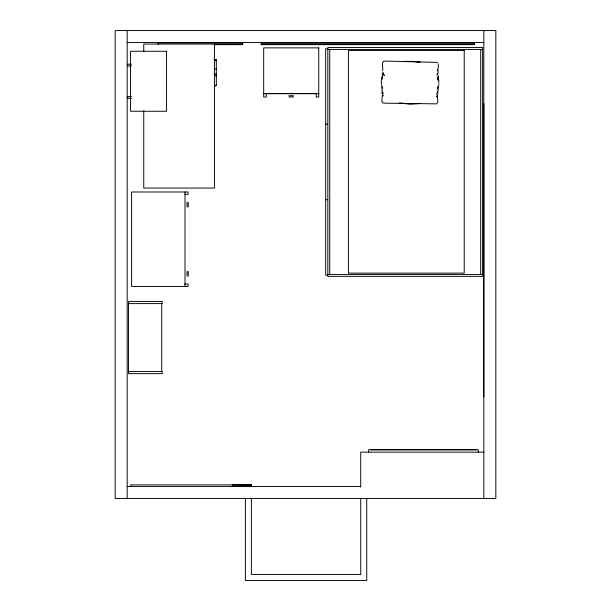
<?xml version="1.0" encoding="UTF-8"?>
<svg xmlns="http://www.w3.org/2000/svg" width="611" height="611" viewBox="0 0 611 611"><rect width="100%" height="100%" fill="white"/><g stroke="black" fill="none" stroke-linecap="round" stroke-linejoin="round"><path stroke-width="0.92" d="M232.356 486.44L232.356 484.76L251.388 484.76L251.388 486.44M251.388 484.997L232.356 484.76M438.385 75.695L437.827 80.125L437.782 76.803L438.774 80.278L438.782 83.111M382.035 86.899L381.982 90.894L383.265 93.62M382.257 73.282L382.501 79.079L382.455 77.559M437.72 70.792L438.415 66.362L438.125 63.681M382.265 70.868L382.371 70.357M438.706 84.937L438.874 84.219M437.69 89.168L438.66 85.754M381.982 77.635L382.356 76.383M436.926 75.229L437.331 73.893M382.02 77.452L381.317 80.461L381.409 83.86M382.448 91.413L381.921 93.3L383.089 95.95L382.471 94.445L381.776 100.731L382.692 102.831L384.823 103.198L436.903 103.855L437.835 101.785L437.339 95.476L436.728 96.958L437.812 94.873M437.537 74.481L438.27 71.93L437.56 69.868M436.621 94.629L437.224 93.04M437.331 93.43L438.156 90.596L437.751 86.533M403.833 61.39L413.998 61.383L420.177 62.009L411.234 61.451M127.18 42.549L483.82 42.549M158.134 42.938L242.72 42.938M261.202 42.946L474.342 42.946M242.72 44.076L143.753 44.053L143.753 51.683M261.202 44.076L474.342 44.076M214.209 44.649L242.72 44.649L242.72 42.556M327.824 48.712L325.663 48.712L325.663 275.156L327.824 275.156M327.824 49.438L482.629 49.438M213.888 59.45L216.317 59.45L216.317 84.654A1.199 1.199 0 0 1 215.118 85.853L215.118 85.41M214.537 59.695L216.317 59.695M214.537 59.931L216.317 59.931M214.537 60.649L216.317 60.649M131.502 64.155L127.791 64.155L127.791 65.957L131.502 65.957M214.537 69.051L216.317 69.051M214.537 73.855L216.317 73.855M263.685 93.704L318.743 93.704M288.812 95.744L293.616 95.744M131.502 96.553L127.791 96.553L127.791 98.356L131.502 98.356M288.812 96.943L293.616 96.943M483.82 103.71L483.82 396.707M325.663 124.193L327.824 124.193M184.759 194.39L188.119 194.39L188.119 191.991L131.602 191.991L131.602 286.437L188.119 286.437L188.119 284.031L184.759 284.031M325.663 199.675L327.824 199.675M327.824 274.438L482.629 274.438M128.501 303.598L162.221 303.598L162.221 301.437L128.501 301.437L128.501 373.634L162.221 373.634L162.221 371.473L128.501 371.473M483.82 452.148L360.734 452.148L360.734 487.104M232.356 484.874L130.785 484.874L130.785 486.44M232.356 486.081L251.388 486.081M127.18 486.44L360.734 486.44M437.499 62.406L385.381 61.085L383.28 61.383L382.356 63.445L382.853 69.753M213.919 73.855L216.317 76.253M382.982 73.45L384.227 75.672L382.96 72.19M381.447 84.669L382.356 88.129M437.209 91.78L437.812 93.788M483.82 30.55L483.82 498.439M480.704 49.438L480.704 274.438M478.306 452.148L478.306 449.749L368.624 449.749L368.624 452.148M476.145 449.749L370.778 449.749M474.342 42.549L474.342 44.649L261.202 44.649L261.202 42.549M366.737 498.439L366.737 580.45L245.385 580.45L245.385 498.439M360.734 498.439L360.734 574.447L251.388 574.447L251.388 498.439M329.741 49.438L329.741 274.438M214.43 44.053L214.43 188.058L143.753 188.058L143.753 110.812M188.241 202.195L188.241 206.992M188.241 271.437L188.241 276.233M187.042 202.195L187.042 206.992M187.042 271.437L187.042 276.233M185.003 191.991L185.003 286.437M161.739 303.598L161.739 371.473M158.134 42.556L158.134 44.32M127.18 30.55L127.18 498.439M216.317 84.654A1.497 1.497 0 0 1 214.851 85.853M420.589 103.526L409.905 103.992L399.159 103.122L409.874 103.809L420.589 103.526M495.827 30.55L115.174 30.55L115.174 498.439L495.827 498.439L495.827 30.55M482.629 47.513L327.824 47.513L327.824 276.355L482.629 276.355L482.629 47.513M318.743 47.864L263.685 47.864L263.685 97.065L266.205 97.065L266.205 93.468L316.223 93.468L316.223 97.065L318.743 97.065L318.743 47.864M464.215 50.492L348.407 50.492L348.407 273.117L464.215 273.117L464.215 50.492M166.551 51.255L130.548 51.255L130.548 111.255L166.551 111.255L166.551 51.255"/></g></svg>
